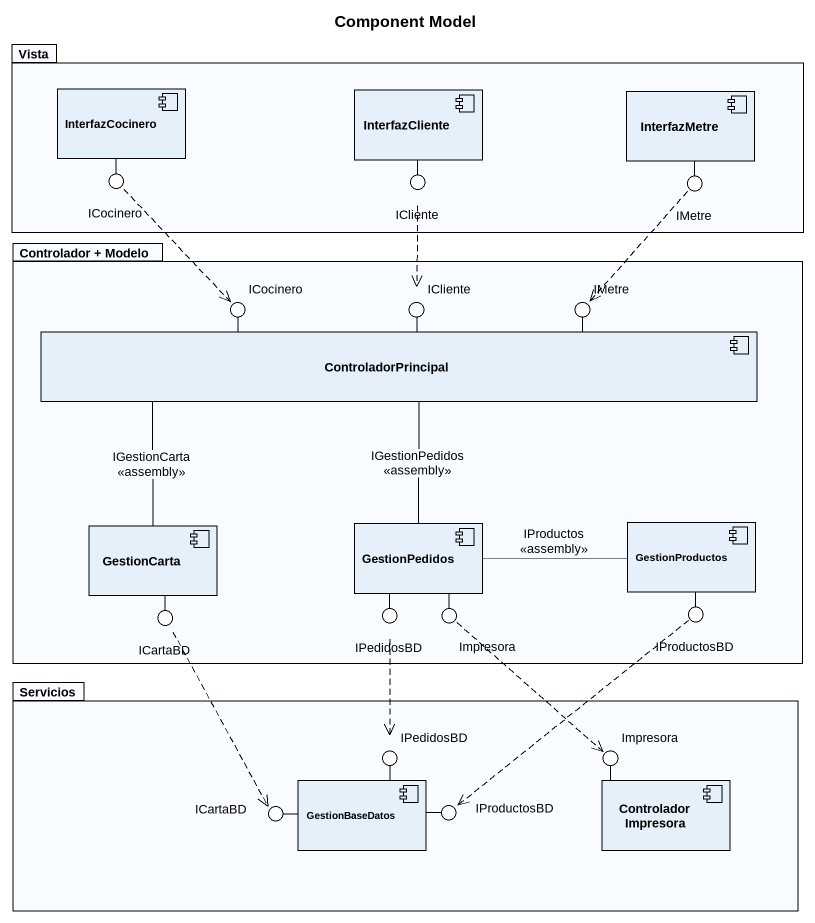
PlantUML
@startuml
title Component Model
package Vista {
  component InterfazCocinero
  component InterfazCliente
  component InterfazMetre
}
() ICocinero
() ICliente
() IMetre
package "Controlador + Modelo" as Controlador_Modelo {
  component ControladorPrincipal
  component GestionCarta
  component GestionPedidos
  component GestionProductos
}
() "ICocinero" as ICocinero_2
() "ICliente" as ICliente_2
() "IMetre" as IMetre_2
() ICartaBD
() IPedidosBD
() Impresora
() IProductosBD
package Servicios {
  component GestionBaseDatos
  component ControladorImpresora
}
() "IPedidosBD" as IPedidosBD_2
() "Impresora" as Impresora_2
() "ICartaBD" as ICartaBD_2
() "IProductosBD" as IProductosBD_2
InterfazCocinero -- ICocinero
InterfazCliente -- ICliente
InterfazMetre -- IMetre
ControladorPrincipal -left- ICocinero_2
ControladorPrincipal -up- ICliente_2
ControladorPrincipal -right- IMetre_2
GestionCarta -- ICartaBD
GestionPedidos -- IPedidosBD
GestionPedidos -- Impresora
GestionProductos -- IProductosBD
GestionBaseDatos -up- IPedidosBD_2
ControladorImpresora -up- Impresora_2
GestionBaseDatos -left- ICartaBD_2
GestionBaseDatos -right- IProductosBD_2
ICocinero ..> ICocinero_2
ICliente ..> ICliente_2
IMetre ..> IMetre_2
ControladorPrincipal -- GestionCarta : IGestionCarta\n<<assembly>>
ControladorPrincipal -- GestionPedidos : IGestionPedidos\n<<assembly>>
GestionPedidos -right- GestionProductos : IProductos\n<<assembly>>
ICartaBD ..> ICartaBD_2
IPedidosBD ..> IPedidosBD_2
Impresora ..> Impresora_2
IProductosBD ..> IProductosBD_2
@enduml
